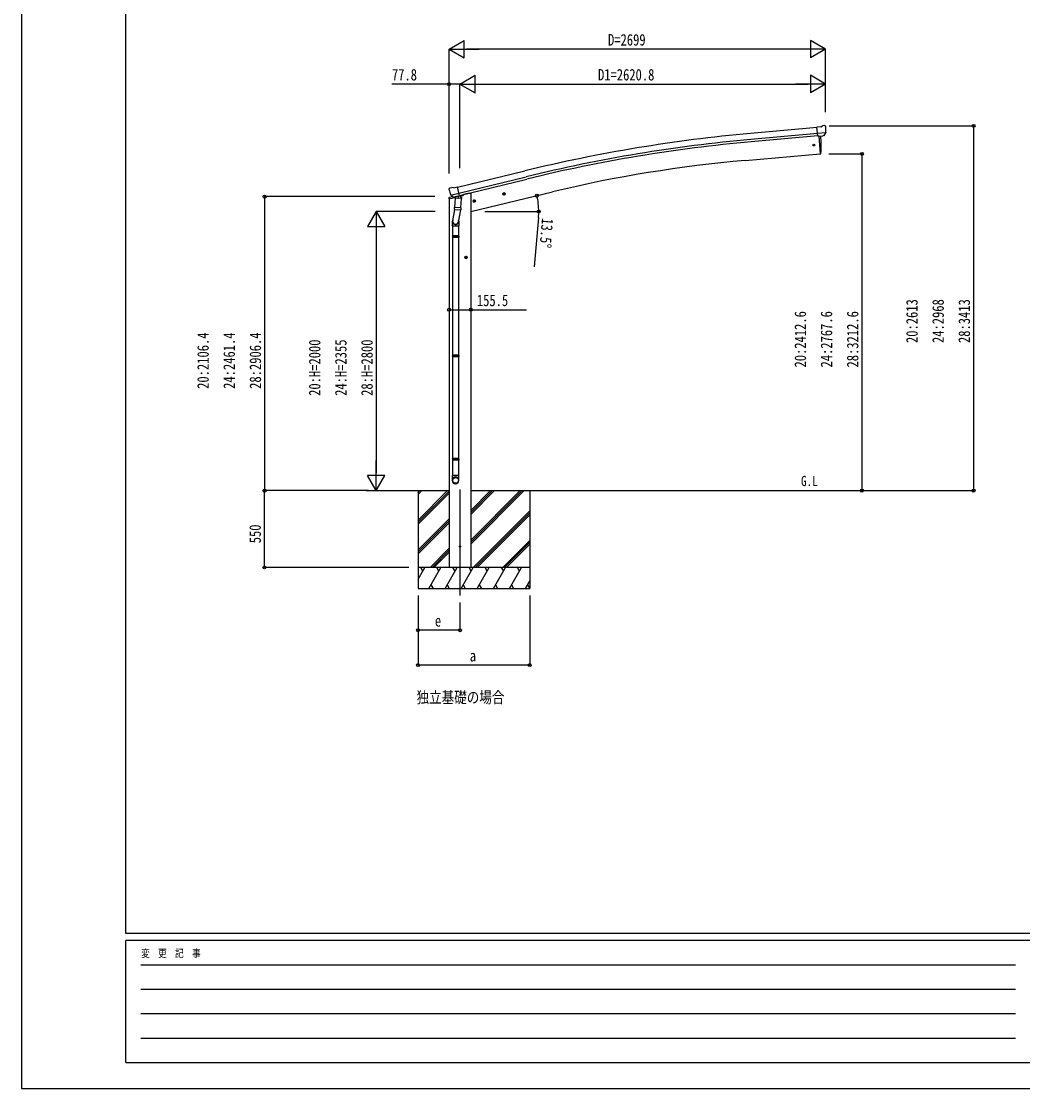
# Model space of a CAD drawing. Units: millimetres, scale not verified. Extents: x -10512 to 10512, y -7425 to 7425.
# Drawn here: x -10512 to -3335, y -7425 to 221 of the extents above; entities that cross this region are included whole.
import ezdxf
from ezdxf.enums import TextEntityAlignment as Align

# ---------------------------------------------------------------- set-up
doc = ezdxf.new("R2010")
doc.units = ezdxf.units.MM
doc.header["$LTSCALE"] = 30
for name, color, linetype in [('0-2_USER1', 3, 'Continuous'), ('0-3_YKK_12', 2, 'Continuous'), ('0-4_YKK_13', 4, 'Continuous'), ('0-5_YKK_A1', 4, 'Continuous'), ('0-6_YKK_D', 6, 'Continuous'), ('0-7_YKK_ZWAK', 7, 'Continuous')]:
    doc.layers.add(name, color=color, linetype=linetype)
doc.styles.add('ＭＳ ゴシック', font='')
doc.styles.get('ＭＳ ゴシック').set_extended_font_data('MS Gothic')

msp = doc.modelspace()

# ---------------------------------------------------------------- linework, layer by layer
at = {"layer": '0-3_YKK_12'}
msp.add_line((-7368.53, -3131.54), (-7368.53, -3890.74), dxfattribs=at)
at = {"layer": '0-4_YKK_13'}
for p, q in [((-4783.02, -534.12), (-4809.59, -536.45)), ((-4783.02, -534.12), (-4771.3, -527.36)), ((-4756.4, -525.77), (-4770.06, -526.97)), ((-4747.26, -531.52), (-4752.75, -526.92)), ((-4746.2, -533.56), (-4746.08, -534.91)), ((-4803.93, -601.11), (-4809.59, -536.45)), ((-4746.73, -576.41), (-4805.64, -581.57)), ((-4793.97, -600.24), (-4803.93, -601.11)), ((-4796.96, -600.5), (-4785.79, -728.1)), ((-4760.36, -597.3), (-4768.07, -597.97)), ((-4757.98, -595.9), (-4747.04, -576.96)), ((-4785.79, -728.1), (-4783.74, -727.85)), ((-7447.72, -982.73), (-7447.44, -983.88)), ((-7443.5, -974.16), (-7447.36, -980.45)), ((-7440.41, -971.91), (-7427.22, -968.74)), ((-7412.66, -971.42), (-7425.92, -968.72)), ((-7412.66, -971.42), (-7386.73, -965.19)), ((-7448.85, -1051.07), (-7406.14, -1040.81)), ((-7448.85, -1044.18), (-7448.85, -1051.07)), ((-7420.34, -1034.97), (-7446.55, -1041.26)), ((-7433.67, -1023.04), (-7376.16, -1009.23)), ((-7416.81, -1037.95), (-7433.19, -1023.46)), ((-7414.11, -1038.52), (-7406.59, -1036.71)), ((-7413.27, -1038.41), (-7411.74, -1038.04)), ((-7411.74, -1038.04), (-7375.03, -1029.23)), ((-7409.9, -1038.27), (-7409.95, -1039.01)), ((-7409.2, -1040.05), (-7383.38, -1046.49)), ((-7402.28, -1045.4), (-7406.95, -1112.24)), ((-7356.59, -1048.59), (-7402.28, -1045.4)), ((-7400.5, -1042.22), (-7400.73, -1045.51)), ((-7380.99, -1031.06), (-7382.01, -1045.66)), ((-7375.03, -1029.23), (-7373.51, -1028.86)), ((-7371.95, -1026.76), (-7371.01, -1026.83)), ((-7371.01, -1026.83), (-7357.69, -1042.14)), ((-7367.01, -1031.42), (-7348.13, -1026.89)), ((-7361.26, -1115.43), (-7356.59, -1048.59)), ((-7357.69, -1042.14), (-7358.14, -1048.49)), ((-7344.29, -1018.71), (-7344.29, -1022.02)), ((-7275.97, -1068.29), (-7256.53, -1063.62)), ((-7271.42, -1060.51), (-7273.55, -1067.7)), ((-7264.12, -1058.75), (-7271.42, -1060.51)), ((-7263.92, -1075.67), (-7268.58, -1056.23)), ((-7258.95, -1064.2), (-7264.12, -1058.75)), ((-7261.08, -1071.4), (-7258.95, -1064.2)), ((-7062.05, -1016.93), (-7042.6, -1012.26)), ((-7057.49, -1009.15), (-7059.63, -1016.35)), ((-7050.2, -1007.4), (-7057.49, -1009.15)), ((-7049.99, -1024.32), (-7054.66, -1004.87)), ((-7045.03, -1012.84), (-7050.2, -1007.4)), ((-7047.16, -1020.04), (-7045.03, -1012.84)), ((-7407.53, -1125.9), (-7421.13, -1208.15)), ((-7407.81, -1124.7), (-7406.94, -1112.24)), ((-7407.42, -1126.06), (-7407.42, -1126.06)), ((-7361.26, -1115.43), (-7406.95, -1112.24)), ((-7405.97, -1126.84), (-7364.27, -1129.76)), ((-7365.61, -1129.66), (-7380.43, -1217.48)), ((-7361.28, -1115.43), (-7362.17, -1128.13)), ((-7423.28, -1245.31), (-7423.28, -1210.96)), ((-7377.28, -1210.66), (-7377.28, -1245.31)), ((-7377.28, -1245.31), (-7423.28, -1245.31)), ((-7421.28, -1245.31), (-7421.28, -1314.8)), ((-7379.28, -1245.31), (-7379.28, -1314.8)), ((-7423.28, -1316.8), (-7422.28, -1314.8)), ((-7377.28, -1316.8), (-7423.28, -1316.8)), ((-7377.28, -1324.8), (-7423.28, -1324.8)), ((-7378.28, -1314.8), (-7422.28, -1314.8)), ((-7378.28, -1326.8), (-7422.28, -1326.8)), ((-7421.28, -1326.8), (-7421.28, -2170.99)), ((-7379.28, -1326.8), (-7379.28, -2170.99)), ((-7377.28, -1316.8), (-7378.28, -1314.8)), ((-7377.28, -1324.8), (-7378.28, -1326.8)), ((-7377.28, -1316.8), (-7377.28, -1324.8)), ((-7423.28, -2172.99), (-7422.28, -2170.99)), ((-7377.28, -2172.99), (-7423.28, -2172.99)), ((-7377.28, -2180.99), (-7423.28, -2180.99)), ((-7378.28, -2170.99), (-7422.28, -2170.99)), ((-7378.28, -2182.99), (-7422.28, -2182.99)), ((-7421.28, -2182.99), (-7421.28, -2911.18)), ((-7379.28, -2182.99), (-7379.28, -2911.18)), ((-7377.28, -2172.99), (-7378.28, -2170.99)), ((-7377.28, -2180.99), (-7378.28, -2182.99)), ((-7377.28, -2172.99), (-7377.28, -2180.99)), ((-7423.28, -2913.18), (-7422.28, -2911.18)), ((-7377.28, -2913.18), (-7423.28, -2913.18)), ((-7377.28, -2921.18), (-7423.28, -2921.18)), ((-7378.28, -2911.18), (-7422.28, -2911.18)), ((-7378.28, -2923.18), (-7422.28, -2923.18)), ((-7421.28, -2923.18), (-7421.28, -3033.18)), ((-7379.28, -2923.18), (-7379.28, -3033.18)), ((-7377.28, -2913.18), (-7378.28, -2911.18)), ((-7377.28, -2921.18), (-7378.28, -2923.18)), ((-7377.28, -2913.18), (-7377.28, -2921.18)), ((-7423.28, -3067.32), (-7423.28, -3033.18)), ((-7377.28, -3033.18), (-7423.28, -3033.18)), ((-7377.28, -3067.32), (-7377.28, -3033.18))]:
    msp.add_line(p, q, dxfattribs=at)
for points in [[(-4793.97, -600.24), (-4793.7, -600.31), (-4768.32, -598.09), (-4768.07, -597.97)], [(-4746.65, -575.78), (-4746.94, -576.77), (-4747.04, -576.96)], [(-7381.3, -1030.64), (-7371.58, -1028.31), (-7386.73, -965.19)], [(-7433.94, -1022.46), (-7433.35, -1023.31), (-7433.19, -1023.46)], [(-7381.3, -1030.64), (-7381.54, -1030.79), (-7406.31, -1036.74), (-7406.59, -1036.71)], [(-7273.55, -1067.7), (-7268.38, -1073.15), (-7261.08, -1071.4)], [(-7059.63, -1016.35), (-7054.46, -1021.79), (-7047.16, -1020.04)], [(-7423.28, -1316.8), (-7423.28, -1324.8), (-7422.28, -1326.8)], [(-7423.28, -2172.99), (-7423.28, -2180.99), (-7422.28, -2182.99)], [(-7423.28, -2913.18), (-7423.28, -2921.18), (-7422.28, -2923.18)]]:
    msp.add_lwpolyline(points, dxfattribs=at)
for centre, radius in [((-4831.48, -664.84), 6.5), ((-7266.25, -1065.95), 8.5), ((-7266.25, -1065.95), 7.7), ((-7266.25, -1065.95), 6.5), ((-7052.33, -1014.59), 8.5), ((-7052.33, -1014.59), 7.7), ((-7052.33, -1014.59), 6.5), ((-7368.53, -3540.75), 4.5)]:
    msp.add_circle(centre, radius, dxfattribs=at)
for centre, radius, start, end in [((-4769.8, -529.95), 3, 95, 120), ((-4755.96, -530.75), 5, 50.00648, 94.99352), ((-4947.71, -552.55), 202.4, 353.4085, 5), ((-5679.56, -672.29), 900, 356.63919, 4.64986), ((-4784.1, -724.87), 3, 277, 356.63919), ((-7250.64, -936.63), 202.4, 193.5, 205.09125), ((-7439.24, -976.77), 5, 103.5, 148.5), ((-7426.52, -971.66), 3, 78.5, 103.5), ((-7445.85, -1044.18), 3, 103.5, 180), ((-7413.39, -1037.92), 0.5, 248.23754, 283.5), ((-7410.4, -1038.24), 0.5, 356, 103.5), ((-7408.96, -1039.08), 1, 176, 256), ((-7383.03, -1045.52), 1.03, 250.03897, 351.96569), ((-7380.39, -1031.14), 0.604, 100.59842, 172.20595), ((-7373.62, -1028.38), 0.5, 283.5, 318.76246), ((-7349.29, -1022.02), 5, 283.5, 0), ((-7405.87, -1124.88), 1.95, 175.04017, 217.47766), ((-7405.83, -1124.85), 2, 217.40962, 266), ((-7364.13, -1127.76), 2, 266, 349.46843), ((-7393.28, -1210.96), 30, 177.45142, 180)]:
    msp.add_arc(centre, radius, start, end, dxfattribs=at)
for centre, major_axis, ratio, start_param, end_param in [((-4741.87, -529.52), (-15.35, 3.44), 0.101033, 5.9751426, 5.9753737), ((-4749.2, -533.82), (2.71, -1.31), 0.997474, 0.5366567, 1.3225652), ((-4760.63, -594.3), (1.62, -2.54), 0.997631, 5.8041905, 5.8929484), ((-4760.7, -594.19), (-3.5, 2.17), 0.650902, 2.1145521, 2.1873627), ((-4760.58, -594.39), (1.62, -2.54), 0.997631, 5.965759, 6.7621801), ((-7444.8, -982.02), (-1.57, -2.57), 0.99628, 4.712389, 5.4996506), ((-7414.83, -1035.69), (-0.73, -2.92), 0.997631, 5.8041905, 6.6006116), ((-7414.77, -1035.47), (2.63, 3.16), 0.650902, 4.0958226, 4.1686332), ((-7414.8, -1035.59), (-0.73, -2.92), 0.997631, 0.3902369, 0.4789948), ((-7400.28, -1210.66), (23, 0), 0.996195, 2.5560258, 6.5663028), ((-7400.28, -1210.66), (21, 0), 0.996195, 2.9349147, 5.9512394), ((-7400.28, -3065.58), (-23, 0), 0.996195, 3.1415927, 6.2831853), ((-7400.28, -3067.32), (-23, 0), 0.996195, 3.1415927, 6.2831853), ((-7400.28, -3067.32), (0, -23.43), 0.981806, 4.712389, 7.8539816)]:
    msp.add_ellipse(centre, major_axis=major_axis, ratio=ratio, start_param=start_param, end_param=end_param, dxfattribs=at)
msp.add_ellipse((-7400.28, -3067.32), major_axis=(21, 0), ratio=0.996195, dxfattribs=at)
at = {"layer": '0-5_YKK_A1'}
for p, q in [((-4809.42, -538.34), (-5286.94, -581.54)), ((-4805.66, -581.34), (-5283.05, -624.53)), ((-4804.19, -598.11), (-5281.53, -641.3)), ((-4796.96, -600.5), (-4785.79, -728.1)), ((-5323.74, -775.17), (-4785.79, -728.1)), ((-7386.26, -967.16), (-6903.39, -849.67)), ((-7376.19, -1009.12), (-6893.18, -891.65)), ((-7372.25, -1025.5), (-6889.2, -908.01)), ((-7446.28, -1050.45), (-7446.28, -3690.75)), ((-7310.78, -1010.75), (-7344.29, -1018.79)), ((-7290.78, -1010.75), (-7310.78, -1010.75)), ((-7290.78, -1140.75), (-6705.11, -1000.14)), ((-7290.78, -1010.75), (-7290.78, -3690.75)), ((-7315.28, -1470.25), (-7335.28, -1470.25)), ((-7325.28, -1462.74), (-7331.78, -1466.49)), ((-7331.78, -1466.49), (-7331.78, -1474)), ((-7331.78, -1474), (-7325.28, -1477.75)), ((-7325.28, -1480.25), (-7325.28, -1460.25)), ((-7318.78, -1466.49), (-7325.28, -1462.74)), ((-7968.46, -3140.75), (-7446.28, -3140.75)), ((-7668.53, -3140.75), (-7668.53, -3840.74)), ((-7668.53, -3351.97), (-7457.3, -3140.75)), ((-7668.53, -3168.13), (-7641.15, -3140.75)), ((-7668.53, -3153.98), (-7655.29, -3140.75)), ((-7668.53, -3366.12), (-7446.28, -3143.87)), ((-7668.53, -3380.26), (-7446.28, -3158.01)), ((-7290.78, -3140.75), (-4681.28, -3140.75)), ((-7290.78, -3523.01), (-6908.52, -3140.75)), ((-7290.78, -3494.72), (-6936.8, -3140.75)), ((-7290.78, -3508.86), (-6922.66, -3140.75)), ((-7290.78, -3310.88), (-7120.65, -3140.75)), ((-7290.78, -3296.73), (-7134.79, -3140.75)), ((-7290.78, -3282.59), (-7148.94, -3140.75)), ((-6868.53, -3140.75), (-6868.53, -3840.74)), ((-7274.68, -3690.75), (-6868.53, -3284.61)), ((-7668.53, -3564.1), (-7446.28, -3341.86)), ((-7668.53, -3578.25), (-7446.28, -3356)), ((-7260.53, -3690.75), (-6868.53, -3298.75)), ((-7246.39, -3690.75), (-6868.53, -3312.89)), ((-7668.53, -3592.39), (-7446.28, -3370.14)), ((-7062.54, -3690.75), (-6868.53, -3496.74)), ((-7048.4, -3690.75), (-6868.53, -3510.88)), ((-7583.04, -3690.75), (-7446.28, -3553.99)), ((-7568.9, -3690.75), (-7446.28, -3568.13)), ((-7554.76, -3690.75), (-7446.28, -3582.27)), ((-7034.26, -3690.75), (-6868.53, -3525.02)), ((-7668.53, -3774.58), (-7620.13, -3690.74)), ((-6868.53, -3690.75), (-7668.53, -3690.75)), ((-7635.14, -3716.73), (-7650.14, -3690.74)), ((-7591.27, -3840.74), (-7504.67, -3690.74)), ((-7519.67, -3716.73), (-7534.67, -3690.75)), ((-7475.8, -3840.74), (-7389.2, -3690.75)), ((-7404.2, -3716.73), (-7419.2, -3690.74)), ((-7360.33, -3840.74), (-7273.73, -3690.75)), ((-7288.73, -3716.73), (-7303.73, -3690.74)), ((-7244.86, -3840.74), (-7158.26, -3690.75)), ((-7173.26, -3716.73), (-7188.26, -3690.74)), ((-7129.39, -3840.74), (-7042.78, -3690.75)), ((-7072.79, -3690.75), (-7057.79, -3716.73)), ((-7013.92, -3840.74), (-6927.31, -3690.75)), ((-6942.32, -3716.73), (-6957.32, -3690.74)), ((-7576.27, -3814.77), (-7561.27, -3840.74)), ((-7460.8, -3814.76), (-7445.8, -3840.74)), ((-7345.33, -3814.76), (-7330.33, -3840.74)), ((-7229.86, -3814.77), (-7214.86, -3840.74)), ((-7114.39, -3814.77), (-7099.39, -3840.74)), ((-6998.92, -3814.77), (-6983.92, -3840.74)), ((-6898.45, -3840.74), (-6868.53, -3788.93)), ((-6883.45, -3814.77), (-6868.45, -3840.74)), ((-7668.53, -3840.74), (-6868.53, -3840.74))]:
    msp.add_line(p, q, dxfattribs=at)
msp.add_lwpolyline([(-7325.28, -1477.75), (-7318.78, -1474), (-7318.78, -1466.49)], dxfattribs=at)
for radius in [8.5, 7.7, 6.5]:
    msp.add_circle((-7325.28, -1470.25), radius, dxfattribs=at)
for centre, radius, start, end in [((-4290.81, -11591.55), 11054.98, 95.16866, 103.66973), ((-4290.81, -11591.55), 11011.82, 95.16974, 103.66973), ((-4290.81, -11591.55), 10994.98, 95.16974, 103.66973), ((-4500.75, -10181.95), 9442.71, 95.00001, 103.5)]:
    msp.add_arc(centre, radius, start, end, dxfattribs=at)
at = {"layer": '0-6_YKK_D'}
for p, q in [((-7446.78, 22.23), (-7338.53, 84.73)), ((-7338.53, -40.27), (-7338.53, 84.73)), ((-4747.71, 22.23), (-4855.96, 84.73)), ((-4855.96, 84.73), (-4855.96, -40.27)), ((-7446.78, -868.7), (-7446.78, 23.23)), ((-7446.78, 22.23), (-7338.53, -40.27)), ((-7446.78, 22.23), (-7230.28, 22.23)), ((-4872.71, 22.23), (-7321.78, 22.23)), ((-4747.71, 22.23), (-4964.22, 22.23)), ((-4747.71, 22.23), (-4855.96, -40.27)), ((-4747.71, -429.81), (-4747.71, 23.23)), ((-7446.28, -868.7), (-7446.28, -226.77)), ((-7368.53, -227.77), (-7260.28, -165.27)), ((-7368.53, -830.76), (-7368.53, -226.77)), ((-7368.53, -829.76), (-7368.53, -226.77)), ((-7368.53, -227.77), (-7260.28, -290.27)), ((-7368.53, -227.77), (-7152.03, -227.77)), ((-7260.28, -290.27), (-7260.28, -165.27)), ((-7243.53, -227.77), (-4872.71, -227.77)), ((-4747.71, -227.77), (-4964.22, -227.77)), ((-4747.71, -227.77), (-4855.96, -165.27)), ((-4855.96, -165.27), (-4855.96, -290.27)), ((-4747.71, -227.77), (-4855.96, -290.27)), ((-4747.71, -428.81), (-4747.71, -226.77)), ((-4723.42, -527.77), (-3686.46, -527.77)), ((-3687.46, -527.77), (-3687.46, -3140.75)), ((-4724.42, -728.1), (-4486.46, -728.1)), ((-4487.46, -728.1), (-4487.46, -3140.75)), ((-7547.78, -1034.34), (-8769.53, -1034.34)), ((-8768.53, -1034.34), (-8768.53, -3140.75)), ((-7968.53, -1140.75), (-8031.03, -1249)), ((-7546.78, -1140.75), (-7969.53, -1140.75)), ((-7968.53, -1140.75), (-7906.03, -1249)), ((-7968.53, -1140.75), (-7968.53, -1357.25)), ((-7189.78, -1140.75), (-6802.93, -1140.75)), ((-6805.78, -1183.2), (-6836.83, -1537.85)), ((-8031.03, -1249), (-7906.03, -1249)), ((-7968.53, -1265.75), (-7968.53, -3015.75)), ((-7968.53, -3140.75), (-7968.53, -2924.24)), ((-7968.53, -3140.75), (-8031.03, -3032.49)), ((-7906.03, -3032.49), (-8031.03, -3032.49)), ((-7968.53, -3140.75), (-7906.03, -3032.49)), ((-8025.57, -3140.75), (-8770.53, -3140.75)), ((-8025.1, -3140.75), (-8769.53, -3140.75)), ((-8769.53, -3690.75), (-8769.53, -3140.75)), ((-8041.62, -3140.75), (-7967.53, -3140.75)), ((-4680.28, -3140.75), (-3686.46, -3140.75)), ((-4673.81, -3140.75), (-4486.46, -3140.75)), ((-7734.23, -3690.75), (-8770.53, -3690.75)), ((-7668.53, -3890.74), (-7668.53, -4391.74)), ((-7668.53, -3890.74), (-7668.53, -4141.74)), ((-6868.53, -3891.74), (-6868.53, -4391.74)), ((-7368.53, -3942.12), (-7368.53, -4141.74)), ((-7368.53, -4140.74), (-7668.53, -4140.74)), ((-6868.53, -4390.74), (-7668.53, -4390.74))]:
    msp.add_line(p, q, dxfattribs=at)
for points in [[(-7368.53, -227.77), (-7446.28, -227.77), (-7857.28, -227.77)], [(-7446.28, -1844.37), (-7290.78, -1844.37), (-6892.28, -1844.37)]]:
    msp.add_lwpolyline(points, dxfattribs=at)
for centre in [(-7446.28, -227.77), (-3687.46, -527.77), (-4487.46, -728.1), (-8768.53, -1034.34), (-6817.38, -1027.09), (-6803.93, -1140.75), (-7446.28, -1844.37), (-7290.78, -1844.37), (-8769.53, -3140.75), (-8768.53, -3140.75), (-4487.46, -3140.75), (-3687.46, -3140.75), (-8769.53, -3690.75), (-7668.53, -4140.74), (-7368.53, -4140.74), (-7668.53, -4390.74), (-6868.53, -4390.74)]:
    msp.add_circle(centre, 10.62, dxfattribs=at)
for start, end in [(0, 13.5), (354.99678, 0)]:
    msp.add_arc((-7290.78, -1140.75), 486.86, start, end, dxfattribs=at)
at = {"layer": '0-7_YKK_ZWAK'}
for p, q in [((-9762.45, -6312.5), (-9762.45, 6937.5)), ((9737.55, -6312.5), (-9762.45, -6312.5)), ((-3262.45, -6362.5), (-9762.45, -6362.5)), ((-9762.45, -7237.5), (-9762.45, -6362.5)), ((-9656.2, -6537.5), (-3387.45, -6537.5)), ((-9656.2, -6712.5), (-3387.45, -6712.5)), ((-9656.2, -6887.5), (-3387.45, -6887.5)), ((-9656.2, -7062.5), (-3387.45, -7062.5)), ((-9762.45, -7237.5), (-3262.45, -7237.5))]:
    msp.add_line(p, q, dxfattribs=at)
msp.add_lwpolyline([(-10512.5, -7425), (10512.5, -7425), (10512.5, 7425), (-10512.5, 7425)], close=True, dxfattribs=at)

# ---------------------------------------------------------------- texts
at = {"layer": '0-2_USER1', "style": 'ＭＳ ゴシック', "width": 0.8}
for s, height, p in [('G.L', 73.31, (-4923.92, -3130.14)), ('独立基礎の場合', 82.48, (-7679.79, -4687.35))]:
    msp.add_text(s, height=height, dxfattribs=at).set_placement(p, align=Align.BOTTOM_LEFT)
at = {"layer": '0-6_YKK_D', "style": 'ＭＳ ゴシック', "width": 0.8}
for s, p in [('D=2699', (-6307.25, 23.23)), ('77.8', (-7856.28, -226.77)), ('D1=2620.8', (-6379.12, -226.77)), ('155.5', (-7247.28, -1843.37)), ('e', (-7548.53, -4139.08)), ('a', (-7298.53, -4389.08))]:
    msp.add_text(s, height=82.48, dxfattribs=at).set_placement(p, align=Align.BOTTOM_LEFT)
for s, rotation, p in [('13.5°', 264.997, (-6804.88, -1184.29)), ('20:2613', 90, (-4063.46, -2083.26)), ('24:2968', 90, (-3875.96, -2083.26)), ('28:3413', 90, (-3688.46, -2083.26)), ('20:2412.6', 90, (-4863.46, -2258.42)), ('24:2767.6', 90, (-4675.96, -2258.42)), ('28:3212.6', 90, (-4488.46, -2258.42)), ('20:2106.4', 90, (-9144.53, -2411.54)), ('24:2461.4', 90, (-8957.03, -2411.54)), ('28:2906.4', 90, (-8769.53, -2411.54)), ('20:H=2000', 90, (-8344.53, -2461.75)), ('24:H=2355', 90, (-8157.03, -2461.75)), ('28:H=2800', 90, (-7969.53, -2461.75)), ('550', 90, (-8771.2, -3517.75))]:
    msp.add_text(s, height=82.48, rotation=rotation, dxfattribs=at).set_placement(p, align=Align.BOTTOM_LEFT)
at = {"layer": '0-7_YKK_ZWAK', "style": 'ＭＳ ゴシック', "width": 0.8}
msp.add_text('変  更  記  事', height=54.99, dxfattribs=at).set_placement((-9653.28, -6500), align=Align.BOTTOM_LEFT)

doc.saveas('drawing.dxf')
